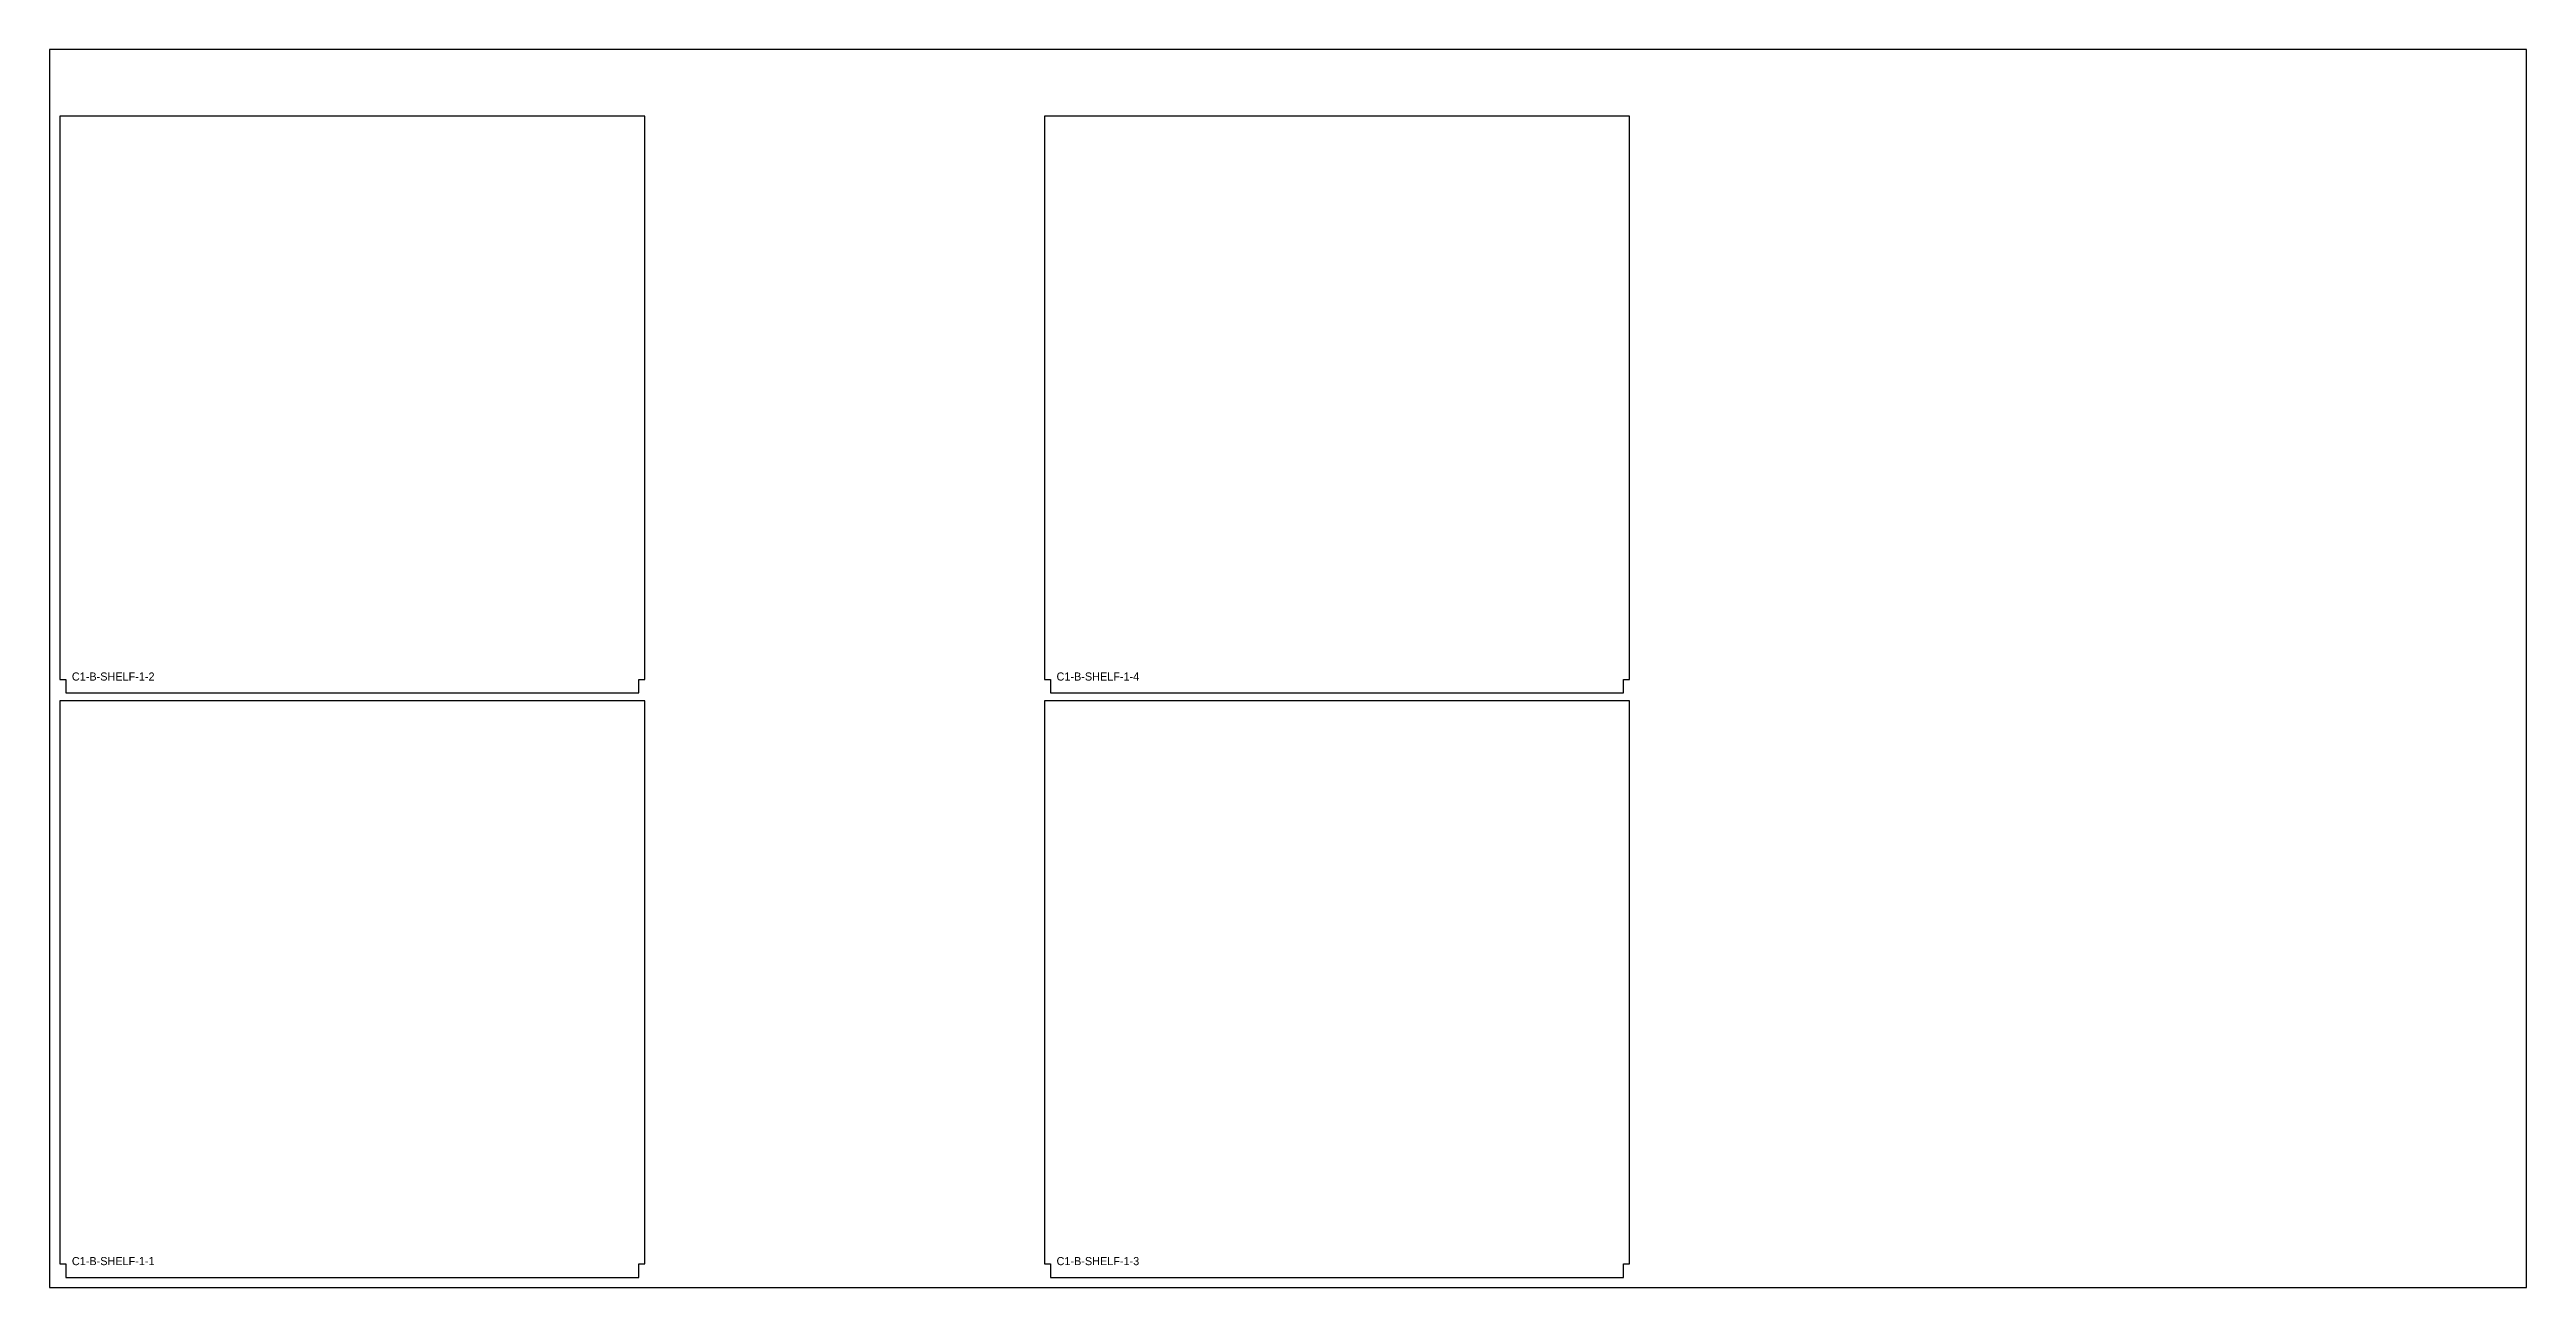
# Model space of a CAD drawing. Header units: millimetres. Extents: x 0 to 2440, y 0 to 1220.
import ezdxf

# ---------------------------------------------------------------- set-up
doc = ezdxf.new("R2010")
doc.units = ezdxf.units.MM
for name, color, linetype in [('LABEL', 8, 'CONTINUOUS'), ('OUTLINE', 7, 'CONTINUOUS'), ('SHEET', 8, 'CONTINUOUS')]:
    doc.layers.add(name, color=color, linetype=linetype)

msp = doc.modelspace()

# ---------------------------------------------------------------- linework, layer by layer
at = {"layer": 'OUTLINE'}
for points in [[(10, 599.25), (16, 599.25), (16, 586.1), (580.4, 586.1), (580.4, 599.25), (586.4, 599.25), (586.4, 1154.2), (10, 1154.2)], [(980, 599.25), (986, 599.25), (986, 586.1), (1550.4, 586.1), (1550.4, 599.25), (1556.4, 599.25), (1556.4, 1154.2), (980, 1154.2)], [(10, 23.15), (16, 23.15), (16, 10), (580.4, 10), (580.4, 23.15), (586.4, 23.15), (586.4, 578.1), (10, 578.1)], [(980, 23.15), (986, 23.15), (986, 10), (1550.4, 10), (1550.4, 23.15), (1556.4, 23.15), (1556.4, 578.1), (980, 578.1)]]:
    msp.add_lwpolyline(points, close=True, dxfattribs=at)
at = {"layer": 'SHEET'}
msp.add_lwpolyline([(0, 0), (2440, 0), (2440, 1220), (0, 1220)], close=True, dxfattribs=at)

# ---------------------------------------------------------------- texts
at = {"layer": 'LABEL'}
for s, p in [('C1-B-SHELF-1-2', (22, 598.1)), ('C1-B-SHELF-1-4', (992, 598.1)), ('C1-B-SHELF-1-1', (22, 22)), ('C1-B-SHELF-1-3', (992, 22))]:
    msp.add_text(s, height=8, dxfattribs=at).set_placement(p)

doc.saveas('drawing.dxf')
